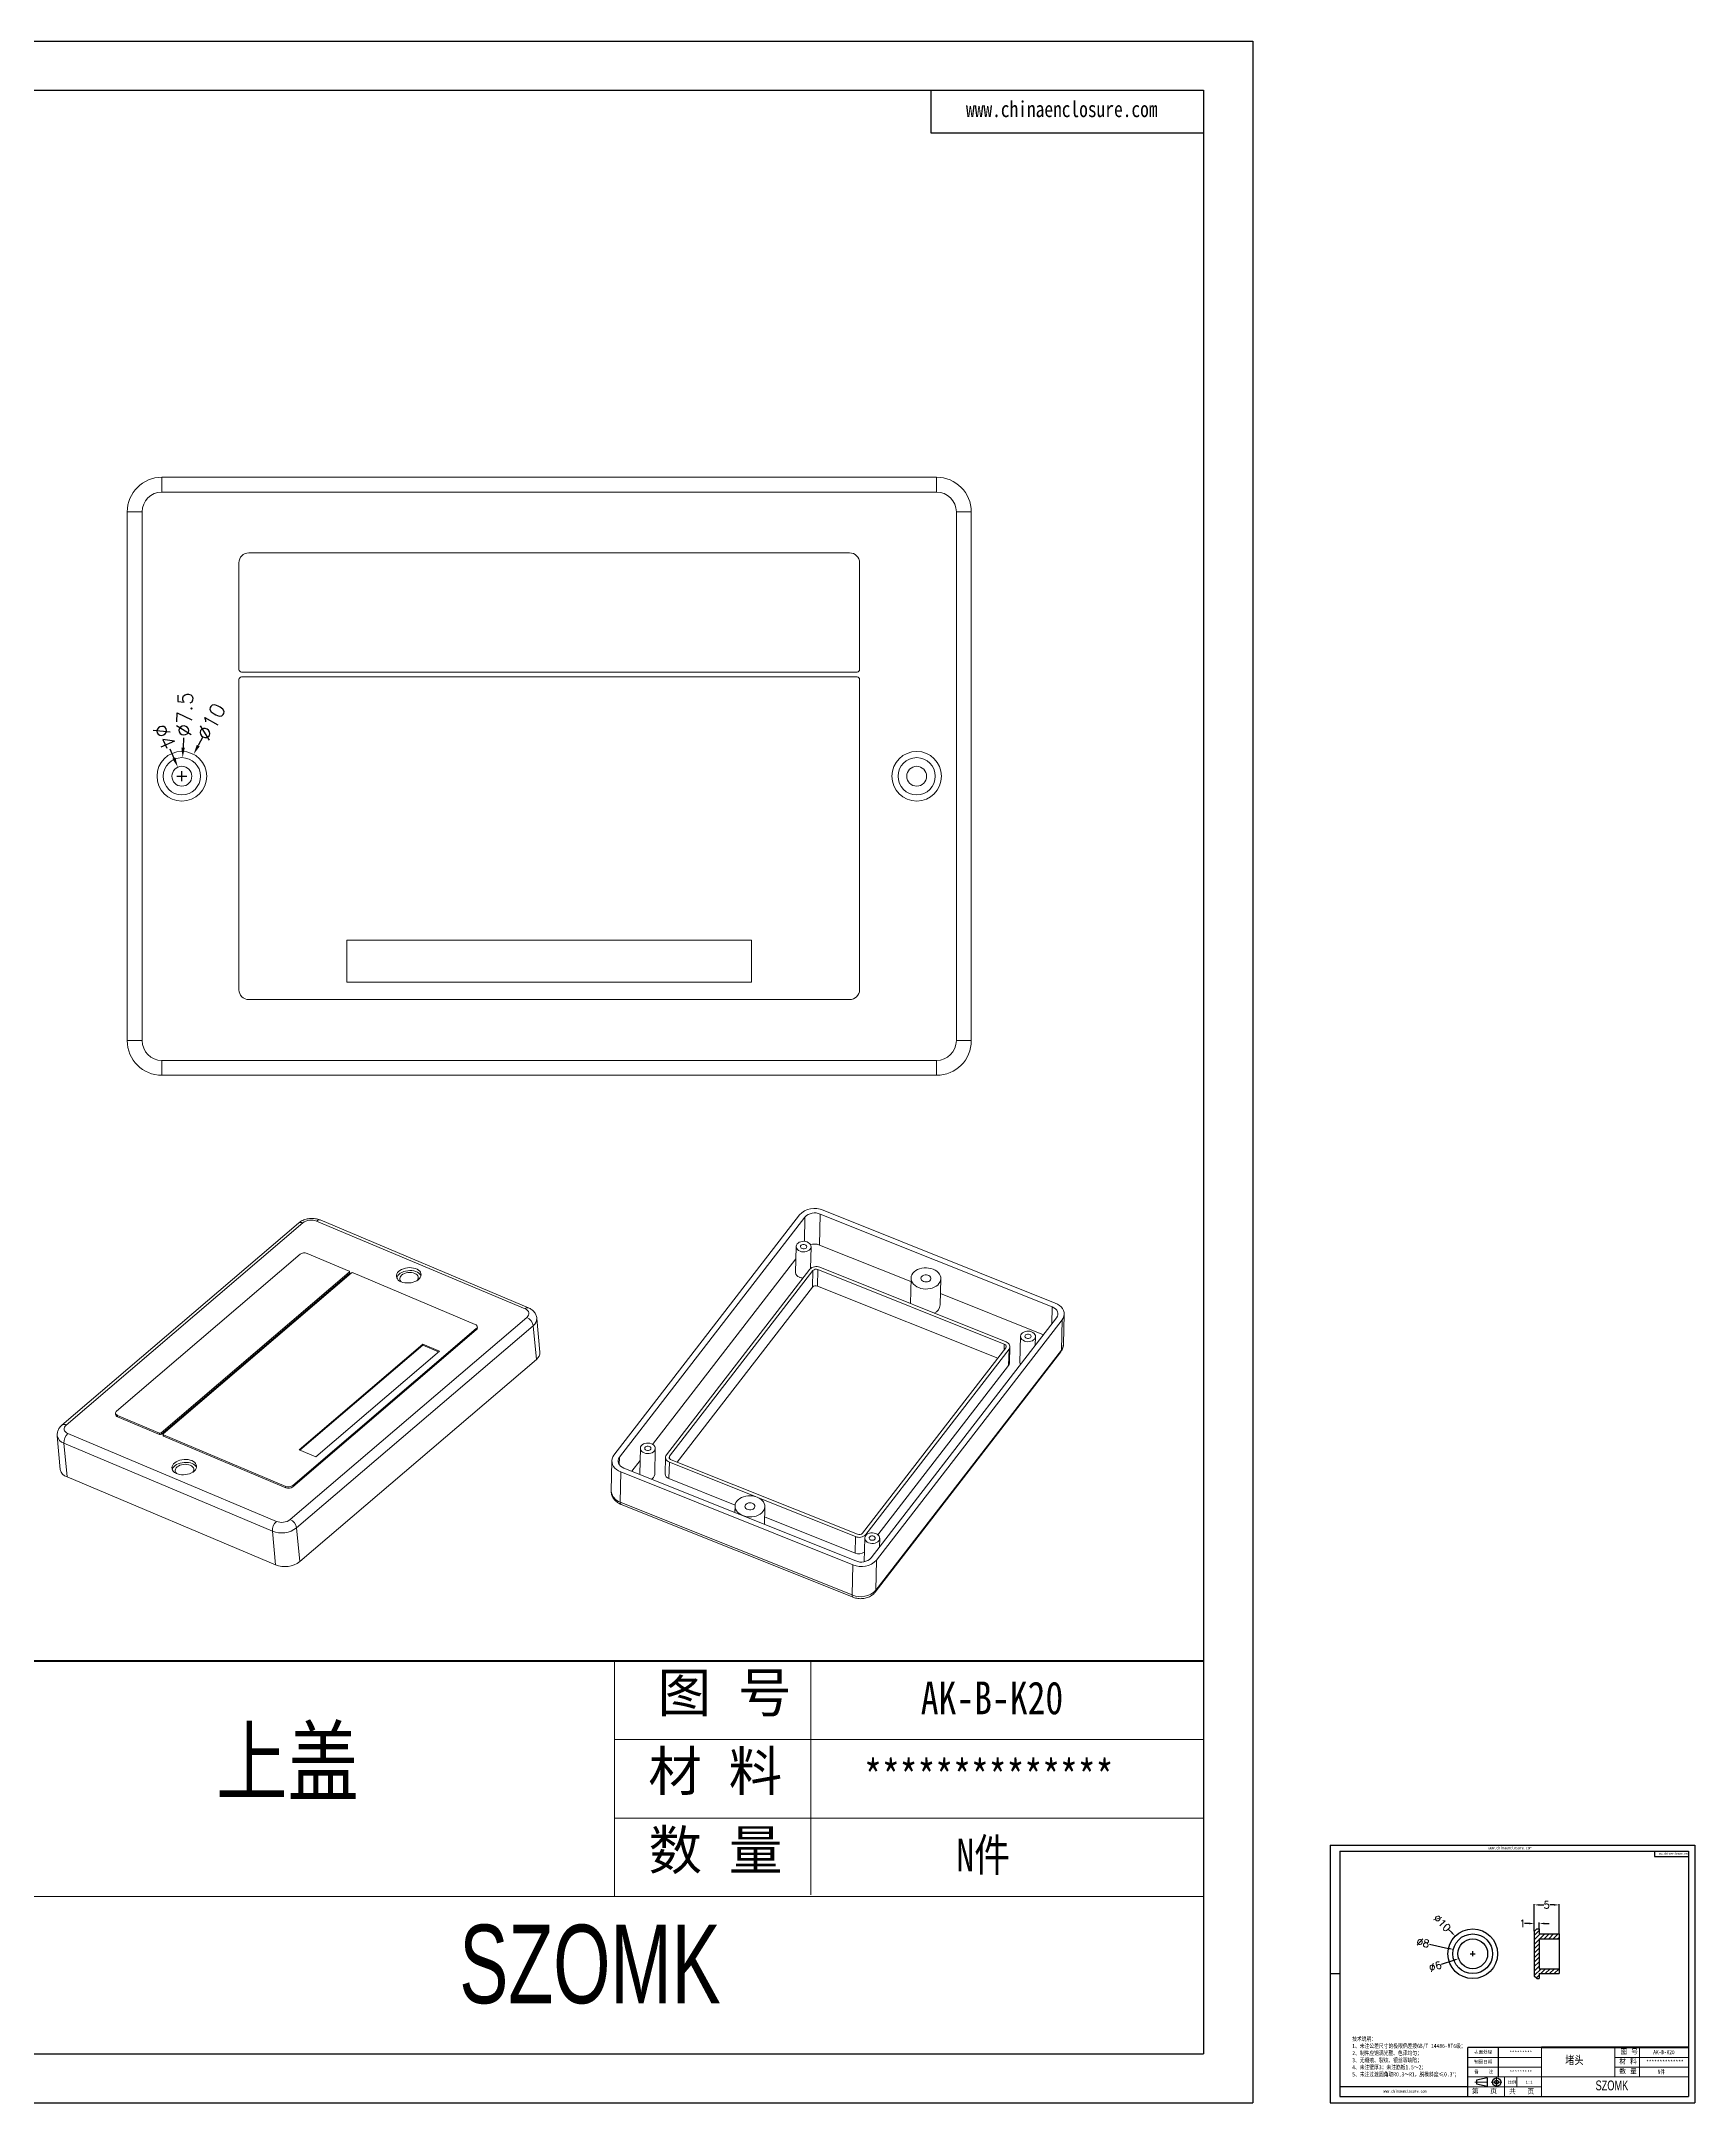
# Model space of a CAD drawing. Header units: inches. Extents: x 1196 to 2510, y 1089 to 1504.
# Drawn here: x 2177.1 to 2510.2, y 1088.5 to 1503.8 of the extents above; entities that cross this region are included whole.
import ezdxf

# ---------------------------------------------------------------- set-up
doc = ezdxf.new("R2010")
doc.units = ezdxf.units.IN
doc.linetypes.add('CENTER2', pattern=[28.575, 19.05, -3.175, 3.175, -3.175])
doc.layers.add('文字', color=81, linetype='Continuous')
for name, color, linetype, lineweight in [('粗实线', 7, 'Continuous', 30), ('细实线', 3, 'Continuous', 9), ('细点划线', 2, 'CENTER2', 9)]:
    doc.layers.add(name, color=color, linetype=linetype, lineweight=lineweight)
doc.styles.get("Standard").update_dxf_attribs({"font": 'txt', "bigfont": 'gbcbig.shx'})
doc.styles.add('宋体', font='', dxfattribs={"width": 0.8, "height": 3.5})
doc.styles.add('长仿宋', font='', dxfattribs={"width": 0.7, "height": 4})
doc.styles.get('宋体').set_extended_font_data('SimSun')
doc.styles.get('长仿宋').set_extended_font_data('SimSun')
doc.dimstyles.new('1.5', dxfattribs={"dimtxt": 1.5, "dimasz": 1, "dimexe": 0.18, "dimexo": 0.0625, "dimgap": 0.1, "dimtad": 0, "dimzin": 9, "dimdsep": 46, "dimtxsty": 'Standard', "dimcen": 0.5, "dimclrd": 3, "dimclre": 3, "dimadec": 0, "dimazin": 2, "dimtfac": 1, "dimtofl": 0, "dimtmove": 0, "dimatfit": 3, "dimfxl": 0, "dimtolj": 1, "dimtzin": 0, "dimarcsym": 0})
doc.dimstyles.new('3', dxfattribs={"dimtxt": 3, "dimasz": 2, "dimexe": 0.18, "dimexo": 0.0625, "dimgap": 0.2, "dimtad": 0, "dimzin": 12, "dimdsep": 46, "dimtxsty": 'Standard', "dimcen": 1, "dimclrd": 3, "dimclre": 3, "dimadec": 0, "dimazin": 0, "dimtfac": 1, "dimtofl": 0, "dimtmove": 0, "dimatfit": 3, "dimfxl": 0, "dimtolj": 1, "dimtzin": 0, "dimarcsym": 0})

# ---------------------------------------------------------------- blocks, each defined once
blk = doc.blocks.new('*D100')
at = {"color": 3, "lineweight": -2, "transparency": 16777216}
for p, q in [((2460.51, 1123.49), (2461.21, 1122.78)), ((2464.95, 1118.52), (2465.95, 1118.52)), ((2465.45, 1118.02), (2465.45, 1119.02))]:
    blk.add_line(p, q, dxfattribs=at)
at = {"color": 3, "transparency": 16777216}
blk.add_solid([(2461.33, 1122.9), (2461.1, 1122.66), (2461.92, 1122.07)], dxfattribs=at)
at = {"layer": 'Defpoints', "color": 0, "transparency": 16777216}
for p in [(2461.92, 1122.07), (2468.97, 1114.98)]:
    blk.add_point(p, dxfattribs=at)
at = {"color": 0, "transparency": 16777216, "insert": (2459.29, 1124.71), "char_height": 1.5, "attachment_point": 5, "rotation": 314.8421}
blk.add_mtext('\\A1;∅10', dxfattribs=at)
blk = doc.blocks.new('*D101')
at = {"color": 3, "lineweight": -2, "transparency": 16777216}
for p, q in [((2456.73, 1120.47), (2460.57, 1119.61)), ((2464.95, 1118.52), (2465.95, 1118.52)), ((2465.45, 1118.02), (2465.45, 1119.02))]:
    blk.add_line(p, q, dxfattribs=at)
at = {"color": 3, "transparency": 16777216}
blk.add_solid([(2460.6, 1119.78), (2460.53, 1119.45), (2461.54, 1119.4)], dxfattribs=at)
at = {"layer": 'Defpoints', "color": 0, "transparency": 16777216}
for p in [(2461.54, 1119.4), (2469.35, 1117.65)]:
    blk.add_point(p, dxfattribs=at)
at = {"color": 0, "transparency": 16777216, "insert": (2455.42, 1120.76), "char_height": 1.5, "attachment_point": 5, "rotation": 347.4075}
blk.add_mtext('\\A1;∅8', dxfattribs=at)
blk = doc.blocks.new('*D102')
at = {"color": 3, "lineweight": -2, "transparency": 16777216}
for p, q in [((2459.18, 1116.4), (2461.66, 1117.24)), ((2464.95, 1118.52), (2465.95, 1118.52)), ((2465.45, 1118.02), (2465.45, 1119.02))]:
    blk.add_line(p, q, dxfattribs=at)
at = {"color": 3, "transparency": 16777216}
blk.add_solid([(2461.6, 1117.4), (2461.71, 1117.08), (2462.6, 1117.56)], dxfattribs=at)
at = {"layer": 'Defpoints', "color": 0, "transparency": 16777216}
for p in [(2462.6, 1117.56), (2468.29, 1119.49)]:
    blk.add_point(p, dxfattribs=at)
at = {"color": 0, "transparency": 16777216, "insert": (2457.9, 1115.97), "char_height": 1.5, "attachment_point": 5, "rotation": 18.6986}
blk.add_mtext('\\A1;∅6', dxfattribs=at)
blk = doc.blocks.new('*D103')
at = {"color": 3, "lineweight": -2, "transparency": 16777216}
for p, q in [((2477.84, 1123.09), (2477.84, 1128.55)), ((2478.84, 1128.37), (2479.74, 1128.37)), ((2481.84, 1128.37), (2480.94, 1128.37)), ((2482.84, 1122.59), (2482.84, 1128.55))]:
    blk.add_line(p, q, dxfattribs=at)
at = {"color": 3, "transparency": 16777216}
for points in [[(2478.84, 1128.54), (2478.84, 1128.21), (2477.84, 1128.37)], [(2481.84, 1128.54), (2481.84, 1128.21), (2482.84, 1128.37)]]:
    blk.add_solid(points, dxfattribs=at)
at = {"layer": 'Defpoints', "color": 0, "transparency": 16777216}
for p in [(2482.84, 1128.37), (2477.84, 1123.02), (2482.84, 1122.52)]:
    blk.add_point(p, dxfattribs=at)
at = {"color": 0, "transparency": 16777216, "insert": (2480.34, 1128.37), "char_height": 1.5, "attachment_point": 5}
blk.add_mtext('\\A1;5', dxfattribs=at)
blk = doc.blocks.new('*D104')
at = {"color": 3, "lineweight": -2, "transparency": 16777216}
for p, q in [((2476.84, 1124.62), (2475.84, 1124.62)), ((2477.84, 1123.09), (2477.84, 1124.8)), ((2478.84, 1123.59), (2478.84, 1124.8)), ((2479.84, 1124.62), (2480.84, 1124.62))]:
    blk.add_line(p, q, dxfattribs=at)
at = {"color": 3, "transparency": 16777216}
for points in [[(2476.84, 1124.79), (2476.84, 1124.46), (2477.84, 1124.62)], [(2479.84, 1124.79), (2479.84, 1124.46), (2478.84, 1124.62)]]:
    blk.add_solid(points, dxfattribs=at)
at = {"layer": 'Defpoints', "color": 0, "transparency": 16777216}
for p in [(2477.84, 1124.62), (2477.84, 1123.02), (2478.84, 1123.52)]:
    blk.add_point(p, dxfattribs=at)
at = {"color": 0, "transparency": 16777216, "insert": (2475.49, 1124.62), "char_height": 1.5, "attachment_point": 5}
blk.add_mtext('\\A1;1', dxfattribs=at)
blk = doc.blocks.new('*D147')
at = {"color": 3, "lineweight": -2, "transparency": 16777216}
for p, q in [((2203.02, 1361.23), (2203.83, 1359.4)), ((2204.44, 1355.74), (2206.44, 1355.74)), ((2205.44, 1354.74), (2205.44, 1356.74))]:
    blk.add_line(p, q, dxfattribs=at)
at = {"color": 3, "transparency": 16777216}
blk.add_solid([(2204.13, 1359.53), (2203.52, 1359.26), (2204.63, 1357.57)], dxfattribs=at)
at = {"layer": 'Defpoints', "color": 0, "transparency": 16777216}
for p in [(2204.63, 1357.57), (2206.25, 1353.91)]:
    blk.add_point(p, dxfattribs=at)
at = {"color": 0, "transparency": 16777216, "insert": (2201.92, 1363.7), "char_height": 3, "attachment_point": 5, "rotation": 293.8585}
blk.add_mtext('\\A1;∅4', dxfattribs=at)
blk = doc.blocks.new('*D148')
at = {"color": 3, "lineweight": -2, "transparency": 16777216}
for p, q in [((2205.78, 1363.48), (2205.7, 1361.48)), ((2204.44, 1355.74), (2206.44, 1355.74)), ((2205.44, 1354.74), (2205.44, 1356.74))]:
    blk.add_line(p, q, dxfattribs=at)
at = {"color": 3, "transparency": 16777216}
blk.add_solid([(2205.36, 1361.5), (2206.03, 1361.47), (2205.61, 1359.49)], dxfattribs=at)
at = {"layer": 'Defpoints', "color": 0, "transparency": 16777216}
for p in [(2205.61, 1359.49), (2205.28, 1351.99)]:
    blk.add_point(p, dxfattribs=at)
at = {"color": 0, "transparency": 16777216, "insert": (2205.99, 1368.18), "char_height": 3, "attachment_point": 5, "rotation": 87.4793}
blk.add_mtext('\\A1;∅7.5', dxfattribs=at)
blk = doc.blocks.new('*D149')
at = {"color": 3, "lineweight": -2, "transparency": 16777216}
for p, q in [((2209.69, 1363.67), (2208.75, 1361.91)), ((2204.44, 1355.74), (2206.44, 1355.74)), ((2205.44, 1354.74), (2205.44, 1356.74))]:
    blk.add_line(p, q, dxfattribs=at)
at = {"color": 3, "transparency": 16777216}
blk.add_solid([(2208.45, 1362.07), (2209.04, 1361.75), (2207.8, 1360.15)], dxfattribs=at)
at = {"layer": 'Defpoints', "color": 0, "transparency": 16777216}
for p in [(2207.8, 1360.15), (2203.08, 1351.33)]:
    blk.add_point(p, dxfattribs=at)
at = {"color": 0, "transparency": 16777216, "insert": (2211.32, 1366.72), "char_height": 3, "attachment_point": 5, "rotation": 61.8434}
blk.add_mtext('\\A1;∅10', dxfattribs=at)

msp = doc.modelspace()

# ---------------------------------------------------------------- hatches: boundary and pattern name
h = msp.add_hatch()
h.set_pattern_fill('ANSI31', color=4, scale=0.2)
h.set_pattern_definition([(45, (0, -7.68446), (-0.4490128, 0.4490128), [])])
h.paths.add_polyline_path([(2477.84, 1114.024), (2478.34, 1113.524), (2478.84, 1113.524), (2478.84, 1114.524), (2482.84, 1114.524), (2482.84, 1115.524), (2478.84, 1115.524), (2478.84, 1121.524), (2482.84, 1121.524), (2482.84, 1122.524), (2478.84, 1122.524), (2478.84, 1123.524), (2478.34, 1123.524), (2477.84, 1123.024)])

# ---------------------------------------------------------------- linework, layer by layer
for p, q in [((1833.771, 1503.809), (2421.12, 1503.809)), ((2421.12, 1503.809), (2421.12, 1088.511)), ((1848.969, 1493.921), (2411.232, 1493.921)), ((2356.299, 1493.921), (2356.299, 1485.337)), ((2411.232, 1493.921), (2411.232, 1098.399)), ((2356.299, 1485.337), (2411.232, 1485.337)), ((2436.74, 1140.423), (2510.159, 1140.423)), ((2436.74, 1140.423), (2436.74, 1088.511)), ((2438.64, 1139.187), (2508.923, 1139.187)), ((2438.64, 1139.187), (2438.64, 1089.747)), ((2502.056, 1139.187), (2502.056, 1138.115)), ((2502.056, 1138.115), (2508.923, 1138.115)), ((2508.923, 1139.187), (2508.923, 1089.747)), ((2510.159, 1140.423), (2510.159, 1088.511)), ((2477.84, 1123.024), (2478.34, 1123.524)), ((2477.84, 1123.024), (2477.84, 1114.024)), ((2478.34, 1123.524), (2478.84, 1123.524)), ((2478.84, 1123.524), (2478.84, 1122.524)), ((2478.84, 1122.524), (2482.84, 1122.524)), ((2478.84, 1121.524), (2482.84, 1121.524)), ((2478.84, 1121.524), (2478.84, 1115.524)), ((2482.84, 1122.524), (2482.84, 1114.524)), ((2438.64, 1114.467), (2436.74, 1114.467)), ((2478.34, 1113.524), (2477.84, 1114.024)), ((2478.34, 1113.524), (2478.84, 1113.524)), ((2478.84, 1115.524), (2482.84, 1115.524)), ((2478.84, 1114.524), (2482.84, 1114.524)), ((2478.84, 1114.524), (2478.84, 1113.524)), ((2436.74, 1112.545), (2436.74, 1088.511)), ((1848.969, 1098.399), (2411.232, 1098.399)), ((2479.259, 1099.635), (2464.427, 1099.635)), ((2464.427, 1089.747), (2464.427, 1099.635)), ((2470.607, 1093.703), (2470.607, 1099.635)), ((1833.771, 1088.511), (2421.12, 1088.511)), ((2436.74, 1088.511), (2510.159, 1088.511)), ((2436.74, 1088.511), (2470.73, 1088.511)), ((2464.427, 1091.725), (2438.64, 1091.725)), ((2438.64, 1089.747), (2508.923, 1089.747))]:
    msp.add_line(p, q)
at = {"color": 7, "linetype": 'Continuous', "lineweight": 15}
for p, q in [((2201.444, 1412.99), (2201.444, 1415.99)), ((2201.444, 1415.99), (2357.444, 1415.99)), ((2357.444, 1412.99), (2201.444, 1412.99)), ((2357.444, 1412.99), (2357.444, 1415.99)), ((2194.444, 1408.99), (2197.444, 1408.99)), ((2194.444, 1302.49), (2194.444, 1408.99)), ((2197.444, 1408.99), (2197.444, 1302.49)), ((2361.444, 1302.49), (2361.444, 1408.99)), ((2361.444, 1408.99), (2364.444, 1408.99)), ((2364.444, 1408.99), (2364.444, 1302.49)), ((2339.944, 1400.74), (2218.944, 1400.74)), ((2216.944, 1398.74), (2216.944, 1377.24)), ((2341.944, 1377.24), (2341.944, 1398.74)), ((2216.944, 1375.24), (2216.944, 1312.74)), ((2341.444, 1376.74), (2217.444, 1376.74)), ((2217.444, 1375.74), (2341.444, 1375.74)), ((2341.944, 1312.74), (2341.944, 1375.24)), ((2320.194, 1322.74), (2238.694, 1322.74)), ((2238.694, 1322.74), (2238.694, 1314.24)), ((2320.194, 1314.24), (2320.194, 1322.74)), ((2238.694, 1314.24), (2320.194, 1314.24)), ((2218.944, 1310.74), (2339.944, 1310.74)), ((2194.444, 1302.49), (2197.444, 1302.49)), ((2361.444, 1302.49), (2364.444, 1302.49)), ((2201.444, 1295.49), (2201.444, 1298.49)), ((2201.444, 1298.49), (2357.444, 1298.49)), ((2357.444, 1295.49), (2357.444, 1298.49)), ((2357.444, 1295.49), (2201.444, 1295.49)), ((2329.846, 1267.381), (2292.481, 1218.984)), ((2330.943, 1266.942), (2293.578, 1218.545)), ((2333.856, 1261.307), (2333.996, 1267.548)), ((2380.731, 1248.845), (2333.996, 1267.548)), ((2381.33, 1249.621), (2334.595, 1268.324)), ((2228.928, 1265.725), (2181.275, 1224.999)), ((2229.794, 1265.763), (2182.141, 1225.037)), ((2274.573, 1248.435), (2232.593, 1266.142)), ((2275.265, 1248.639), (2233.284, 1266.346)), ((2229.252, 1259.433), (2192.29, 1227.844)), ((2239.126, 1256.048), (2230.651, 1259.622)), ((2329.114, 1258.514), (2300.265, 1221.147)), ((2329.17, 1261.019), (2329.053, 1255.76)), ((2332.072, 1256.601), (2332.17, 1260.951)), ((2352.29, 1253.93), (2333.856, 1261.307)), ((2239.171, 1255.834), (2201.292, 1223.462)), ((2239.196, 1255.559), (2201.318, 1223.187)), ((2201.687, 1223.296), (2239.565, 1255.668)), ((2239.196, 1255.559), (2239.171, 1255.834)), ((2239.248, 1255.665), (2239.222, 1255.94)), ((2264.551, 1245.324), (2239.915, 1255.715)), ((2331.893, 1256.418), (2303.03, 1219.035)), ((2332.551, 1256.155), (2303.688, 1218.771)), ((2332.476, 1252.824), (2332.551, 1256.155)), ((2333.494, 1253.026), (2333.568, 1256.357)), ((2371.088, 1241.342), (2333.568, 1256.357)), ((2371.447, 1241.807), (2333.928, 1256.822)), ((2352.306, 1254.645), (2352.191, 1249.513)), ((2358.187, 1249.252), (2358.305, 1254.511)), ((2332.476, 1252.824), (2305.237, 1217.542)), ((2369.764, 1238.511), (2333.494, 1253.026)), ((2378.992, 1243.245), (2358.238, 1251.55)), ((2227.275, 1206), (2274.928, 1246.726)), ((2277.571, 1239.741), (2276.945, 1246.534)), ((2344.262, 1198.262), (2381.628, 1246.659)), ((2345.359, 1197.823), (2382.725, 1246.22)), ((2382.589, 1240.155), (2382.725, 1246.22)), ((2383.016, 1241.306), (2383.152, 1247.371)), ((2227.767, 1212.88), (2264.728, 1244.469)), ((2227.792, 1212.605), (2264.754, 1244.194)), ((2276.219, 1245.049), (2228.566, 1204.323)), ((2264.728, 1244.469), (2264.754, 1244.194)), ((2264.961, 1244.618), (2264.936, 1244.893)), ((2276.845, 1238.256), (2276.219, 1245.049)), ((2374.369, 1242.931), (2374.252, 1237.672)), ((2377.329, 1241.091), (2377.369, 1242.863)), ((2253.965, 1241.308), (2229.069, 1220.031)), ((2276.845, 1238.256), (2229.192, 1197.53)), ((2253.983, 1241.112), (2229.235, 1219.961)), ((2232.42, 1218.618), (2257.316, 1239.895)), ((2257.316, 1239.895), (2253.965, 1241.308)), ((2253.983, 1241.112), (2253.965, 1241.308)), ((2257.168, 1239.768), (2253.983, 1241.112)), ((2342.524, 1203.23), (2371.387, 1240.613)), ((2343.183, 1202.966), (2372.045, 1240.35)), ((2345.094, 1191.368), (2382.46, 1239.765)), ((2345.223, 1191.758), (2382.589, 1240.155)), ((2371.97, 1237.019), (2372.045, 1240.35)), ((2372.154, 1237.512), (2372.228, 1240.843)), ((2345.647, 1202.925), (2371.97, 1237.019)), ((2192.083, 1227.42), (2192.108, 1227.145)), ((2192.468, 1226.989), (2200.943, 1223.415)), ((2192.468, 1226.989), (2192.493, 1226.714)), ((2192.493, 1226.714), (2200.968, 1223.14)), ((2180.341, 1222.873), (2180.967, 1216.079)), ((2223.669, 1203.659), (2181.688, 1221.367)), ((2181.688, 1221.367), (2182.314, 1214.573)), ((2182.496, 1223.328), (2224.476, 1205.621)), ((2200.968, 1223.14), (2200.943, 1223.415)), ((2201.292, 1223.462), (2201.318, 1223.187)), ((2201.635, 1223.19), (2201.66, 1222.915)), ((2201.731, 1223.082), (2226.367, 1212.691)), ((2201.731, 1223.082), (2201.756, 1222.807)), ((2201.756, 1222.807), (2226.393, 1212.416)), ((2229.069, 1220.031), (2232.42, 1218.618)), ((2292.054, 1217.833), (2291.918, 1211.768)), ((2297.737, 1217.873), (2296.074, 1215.719)), ((2297.793, 1220.377), (2297.675, 1215.119)), ((2300.674, 1215.051), (2300.792, 1220.31)), ((2302.847, 1218.541), (2302.772, 1215.211)), ((2303.628, 1217.577), (2303.553, 1214.246)), ((2303.628, 1217.577), (2320.977, 1210.634)), ((2303.987, 1218.042), (2341.507, 1203.028)), ((2224.295, 1196.866), (2182.314, 1214.573)), ((2226.367, 1212.691), (2226.393, 1212.416)), ((2227.767, 1212.88), (2227.792, 1212.605)), ((2293.876, 1215.583), (2293.74, 1209.518)), ((2293.876, 1215.583), (2340.611, 1196.881)), ((2294.475, 1216.359), (2341.21, 1197.656)), ((2297.675, 1215.119), (2297.675, 1215.078)), ((2303.553, 1214.246), (2316.873, 1208.916)), ((2293.74, 1209.518), (2340.475, 1190.815)), ((2293.901, 1209.056), (2340.636, 1190.353)), ((2316.857, 1208.73), (2316.827, 1207.414)), ((2321.59, 1210.389), (2341.148, 1202.562)), ((2322.776, 1205.033), (2322.855, 1208.596)), ((2322.809, 1206.541), (2341.073, 1199.232)), ((2224.295, 1196.866), (2223.669, 1203.659)), ((2228.566, 1204.323), (2229.192, 1197.53)), ((2341.073, 1199.232), (2341.148, 1202.562)), ((2342.992, 1202.29), (2342.885, 1197.499)), ((2345.952, 1200.45), (2345.991, 1202.222)), ((2340.475, 1190.815), (2340.611, 1196.881)), ((2345.359, 1197.823), (2345.223, 1191.758))]:
    msp.add_line(p, q, dxfattribs=at)
at = {"color": 8, "linetype": 'Continuous', "lineweight": 15}
for p, q in [((2330.943, 1266.942), (2330.834, 1262.046)), ((2380.731, 1248.845), (2380.654, 1245.397)), ((2371.062, 1240.193), (2371.088, 1241.342)), ((2293.545, 1217.054), (2293.578, 1218.545)), ((2303.677, 1218.274), (2303.688, 1218.771)), ((2343.183, 1202.966), (2343.179, 1202.787))]:
    msp.add_line(p, q, dxfattribs=at)
at = {"color": 7, "linetype": 'Continuous', "lineweight": 15, "flags": 128}
for points in [[(2329.951, 1260.054), (2329.676, 1260.195), (2329.451, 1260.375), (2329.287, 1260.586), (2329.193, 1260.817), (2329.172, 1261.056), (2329.227, 1261.291), (2329.353, 1261.512), (2329.546, 1261.706), (2329.796, 1261.863), (2330.089, 1261.977), (2330.411, 1262.041), (2330.746, 1262.052), (2331.078, 1262.01), (2331.389, 1261.916), (2331.663, 1261.775), (2331.889, 1261.595), (2332.053, 1261.384), (2332.147, 1261.153), (2332.168, 1260.914), (2332.113, 1260.678), (2331.986, 1260.458), (2331.794, 1260.264), (2331.544, 1260.106), (2331.251, 1259.993), (2330.929, 1259.929), (2330.594, 1259.918), (2330.262, 1259.96), (2329.951, 1260.054)], [(2330.371, 1260.597), (2330.201, 1260.696), (2330.088, 1260.829), (2330.045, 1260.981), (2330.078, 1261.134), (2330.182, 1261.268), (2330.345, 1261.369), (2330.547, 1261.423), (2330.764, 1261.424), (2330.969, 1261.373), (2331.139, 1261.274), (2331.252, 1261.141), (2331.295, 1260.989), (2331.262, 1260.836), (2331.158, 1260.701), (2330.995, 1260.601), (2330.793, 1260.547), (2330.576, 1260.545), (2330.371, 1260.597)], [(2239.171, 1255.834), (2239.197, 1255.861), (2239.214, 1255.89), (2239.222, 1255.92), (2239.221, 1255.951), (2239.21, 1255.979), (2239.19, 1256.006), (2239.162, 1256.029), (2239.126, 1256.048)], [(2249.612, 1253.895), (2249.301, 1254.054), (2249.043, 1254.246), (2248.845, 1254.466), (2248.713, 1254.707), (2248.651, 1254.962), (2248.66, 1255.224), (2248.741, 1255.485), (2248.891, 1255.738), (2249.105, 1255.975), (2249.378, 1256.191), (2249.702, 1256.377), (2250.067, 1256.53), (2250.463, 1256.645), (2250.878, 1256.718), (2251.301, 1256.747), (2251.719, 1256.732), (2252.121, 1256.673), (2252.494, 1256.571), (2252.828, 1256.43), (2253.114, 1256.254), (2253.343, 1256.047), (2253.508, 1255.816), (2253.606, 1255.567), (2253.632, 1255.308), (2253.587, 1255.046), (2253.471, 1254.788), (2253.288, 1254.542), (2253.044, 1254.314), (2252.744, 1254.113), (2252.399, 1253.942), (2252.017, 1253.808), (2251.61, 1253.714), (2251.189, 1253.662), (2250.767, 1253.655), (2250.356, 1253.693), (2249.967, 1253.773), (2249.612, 1253.895)], [(2248.724, 1254.681), (2248.795, 1254.896), (2248.945, 1255.149), (2249.16, 1255.386), (2249.433, 1255.602), (2249.756, 1255.788), (2250.121, 1255.941), (2250.517, 1256.056), (2250.933, 1256.129), (2251.355, 1256.158), (2251.774, 1256.143), (2252.175, 1256.084), (2252.548, 1255.982), (2252.883, 1255.841), (2253.168, 1255.665), (2253.397, 1255.458), (2253.563, 1255.227), (2253.609, 1255.131)], [(2249.631, 1253.887), (2249.57, 1253.945), (2249.42, 1254.144), (2249.338, 1254.36), (2249.328, 1254.586), (2249.39, 1254.813), (2249.52, 1255.032), (2249.715, 1255.235), (2249.967, 1255.414), (2250.266, 1255.562), (2250.601, 1255.674), (2250.958, 1255.744), (2251.325, 1255.772), (2251.686, 1255.754), (2252.029, 1255.693), (2252.339, 1255.59)], [(2252.339, 1255.59), (2252.605, 1255.45), (2252.818, 1255.277), (2252.967, 1255.079), (2253.049, 1254.863), (2253.059, 1254.637), (2252.998, 1254.41), (2252.867, 1254.191), (2252.862, 1254.185)], [(2353.868, 1252.717), (2354.298, 1252.575), (2354.752, 1252.482), (2355.22, 1252.441), (2355.69, 1252.453), (2356.151, 1252.517), (2356.591, 1252.631), (2356.999, 1252.794), (2357.365, 1253.001), (2357.681, 1253.246), (2357.938, 1253.524), (2358.131, 1253.829), (2358.254, 1254.151), (2358.304, 1254.484), (2358.28, 1254.82), (2358.183, 1255.149), (2358.016, 1255.465), (2357.781, 1255.758), (2357.486, 1256.023), (2357.137, 1256.252), (2356.743, 1256.439), (2356.313, 1256.581), (2355.859, 1256.674), (2355.391, 1256.715), (2354.92, 1256.703), (2354.46, 1256.639), (2354.02, 1256.525), (2353.612, 1256.362), (2353.245, 1256.155), (2352.93, 1255.91), (2352.672, 1255.632), (2352.48, 1255.328), (2352.357, 1255.005), (2352.307, 1254.672), (2352.331, 1254.336), (2352.427, 1254.007), (2352.595, 1253.691), (2352.83, 1253.398), (2353.125, 1253.133), (2353.474, 1252.904), (2353.868, 1252.717)], [(2354.826, 1253.958), (2355.081, 1253.886), (2355.352, 1253.865), (2355.62, 1253.898), (2355.864, 1253.981), (2356.067, 1254.108), (2356.214, 1254.27), (2356.293, 1254.455), (2356.299, 1254.649), (2356.231, 1254.838), (2356.094, 1255.007), (2355.899, 1255.145), (2355.66, 1255.241), (2355.395, 1255.287), (2355.123, 1255.281), (2354.865, 1255.223), (2354.639, 1255.117), (2354.462, 1254.971), (2354.349, 1254.796), (2354.306, 1254.604), (2354.337, 1254.411), (2354.44, 1254.23), (2354.607, 1254.075), (2354.826, 1253.958)], [(2274.928, 1246.726), (2275.136, 1246.942), (2275.276, 1247.176), (2275.341, 1247.418), (2275.33, 1247.659), (2275.243, 1247.89), (2275.084, 1248.101), (2274.857, 1248.285), (2274.573, 1248.435)], [(2381.628, 1246.659), (2381.8, 1246.947), (2381.89, 1247.253), (2381.894, 1247.568), (2381.811, 1247.878), (2381.646, 1248.171), (2381.404, 1248.437), (2381.095, 1248.664), (2380.731, 1248.845)], [(2382.725, 1246.22), (2382.949, 1246.575), (2383.092, 1246.951), (2383.151, 1247.34), (2383.124, 1247.731), (2383.011, 1248.116), (2382.815, 1248.484), (2382.541, 1248.826), (2382.197, 1249.135), (2381.789, 1249.402), (2381.33, 1249.621)], [(2264.728, 1244.469), (2264.832, 1244.577), (2264.902, 1244.694), (2264.935, 1244.815), (2264.929, 1244.936), (2264.886, 1245.051), (2264.806, 1245.157), (2264.693, 1245.249), (2264.551, 1245.324)], [(2372.045, 1240.35), (2372.16, 1240.541), (2372.22, 1240.746), (2372.222, 1240.956), (2372.168, 1241.162), (2372.057, 1241.358), (2371.896, 1241.535), (2371.69, 1241.687), (2371.447, 1241.807)], [(2375.15, 1241.966), (2375.461, 1241.872), (2375.793, 1241.83), (2376.128, 1241.841), (2376.45, 1241.905), (2376.743, 1242.019), (2376.993, 1242.176), (2377.185, 1242.37), (2377.312, 1242.59), (2377.367, 1242.826), (2377.346, 1243.065), (2377.252, 1243.296), (2377.088, 1243.507), (2376.862, 1243.687), (2376.588, 1243.828), (2376.277, 1243.922), (2375.945, 1243.964), (2375.61, 1243.953), (2375.288, 1243.889), (2374.995, 1243.776), (2374.745, 1243.618), (2374.553, 1243.424), (2374.426, 1243.204), (2374.371, 1242.968), (2374.392, 1242.729), (2374.486, 1242.498), (2374.65, 1242.287), (2374.875, 1242.107), (2375.15, 1241.966)], [(2375.57, 1242.509), (2375.775, 1242.458), (2375.992, 1242.459), (2376.194, 1242.513), (2376.357, 1242.613), (2376.461, 1242.748), (2376.494, 1242.901), (2376.451, 1243.053), (2376.338, 1243.186), (2376.168, 1243.285), (2375.963, 1243.337), (2375.746, 1243.335), (2375.544, 1243.281), (2375.381, 1243.181), (2375.277, 1243.046), (2375.244, 1242.893), (2375.287, 1242.741), (2375.4, 1242.608), (2375.57, 1242.509)], [(2371.387, 1240.613), (2371.444, 1240.709), (2371.474, 1240.811), (2371.475, 1240.916), (2371.448, 1241.019), (2371.393, 1241.117), (2371.312, 1241.206), (2371.209, 1241.282), (2371.088, 1241.342)], [(2374.252, 1237.672), (2374.274, 1237.47), (2374.363, 1237.249)], [(2192.29, 1227.844), (2192.186, 1227.736), (2192.116, 1227.619), (2192.084, 1227.498), (2192.089, 1227.377), (2192.133, 1227.262), (2192.212, 1227.156), (2192.326, 1227.064), (2192.468, 1226.989)], [(2182.141, 1225.037), (2181.933, 1224.821), (2181.794, 1224.587), (2181.728, 1224.345), (2181.739, 1224.104), (2181.826, 1223.873), (2181.986, 1223.662), (2182.212, 1223.478), (2182.496, 1223.328)], [(2201.687, 1223.296), (2201.661, 1223.269), (2201.643, 1223.239), (2201.635, 1223.209), (2201.636, 1223.179), (2201.647, 1223.15), (2201.667, 1223.124), (2201.695, 1223.101), (2201.731, 1223.082)], [(2300.011, 1221.275), (2299.7, 1221.368), (2299.369, 1221.411), (2299.034, 1221.4), (2298.711, 1221.336), (2298.418, 1221.222), (2298.169, 1221.065), (2297.976, 1220.871), (2297.849, 1220.65), (2297.795, 1220.415), (2297.815, 1220.175), (2297.91, 1219.945), (2298.074, 1219.734), (2298.299, 1219.554), (2298.574, 1219.413), (2298.885, 1219.319), (2299.216, 1219.277), (2299.552, 1219.288), (2299.874, 1219.352), (2300.167, 1219.465), (2300.416, 1219.623), (2300.609, 1219.817), (2300.736, 1220.037), (2300.791, 1220.273), (2300.77, 1220.512), (2300.675, 1220.743), (2300.511, 1220.954), (2300.286, 1221.134), (2300.011, 1221.275)], [(2207.457, 1217.868), (2207.102, 1217.99), (2206.713, 1218.07), (2206.302, 1218.108), (2205.88, 1218.101), (2205.46, 1218.049), (2205.052, 1217.955), (2204.671, 1217.821), (2204.325, 1217.65), (2204.026, 1217.449), (2203.781, 1217.222), (2203.598, 1216.975), (2203.482, 1216.717), (2203.437, 1216.455), (2203.464, 1216.196), (2203.561, 1215.947), (2203.726, 1215.716), (2203.955, 1215.509), (2204.241, 1215.333), (2204.575, 1215.192), (2204.949, 1215.09), (2205.35, 1215.031), (2205.768, 1215.016), (2206.191, 1215.045), (2206.606, 1215.118), (2207.002, 1215.233), (2207.367, 1215.386), (2207.691, 1215.572), (2207.964, 1215.788), (2208.178, 1216.025), (2208.328, 1216.278), (2208.409, 1216.539), (2208.419, 1216.801), (2208.356, 1217.056), (2208.225, 1217.297), (2208.027, 1217.517), (2207.768, 1217.709), (2207.457, 1217.868)], [(2207.512, 1217.279), (2207.157, 1217.401), (2206.768, 1217.481), (2206.356, 1217.519), (2205.934, 1217.512), (2205.514, 1217.46), (2205.107, 1217.366), (2204.725, 1217.232), (2204.379, 1217.061), (2204.08, 1216.86), (2203.835, 1216.633), (2203.652, 1216.386), (2203.537, 1216.128), (2203.514, 1216.043)], [(2204.422, 1215.25), (2204.36, 1215.308), (2204.211, 1215.506), (2204.129, 1215.722), (2204.119, 1215.948), (2204.18, 1216.175), (2204.311, 1216.394), (2204.506, 1216.597), (2204.758, 1216.776), (2205.057, 1216.924), (2205.392, 1217.036), (2205.749, 1217.107), (2206.115, 1217.134), (2206.477, 1217.117), (2206.819, 1217.056), (2207.13, 1216.953)], [(2207.13, 1216.953), (2207.396, 1216.812), (2207.608, 1216.64), (2207.758, 1216.441), (2207.839, 1216.225), (2207.85, 1215.999), (2207.788, 1215.772), (2207.657, 1215.553), (2207.653, 1215.547)], [(2292.481, 1218.984), (2292.256, 1218.629), (2292.113, 1218.253), (2292.055, 1217.864), (2292.082, 1217.473), (2292.195, 1217.088), (2292.391, 1216.72), (2292.664, 1216.378), (2293.009, 1216.069), (2293.416, 1215.802), (2293.876, 1215.583)], [(2293.578, 1218.545), (2293.406, 1218.258), (2293.316, 1217.951), (2293.312, 1217.636), (2293.394, 1217.326), (2293.559, 1217.033), (2293.801, 1216.767), (2294.11, 1216.54), (2294.475, 1216.359)], [(2299.592, 1220.732), (2299.386, 1220.783), (2299.169, 1220.782), (2298.967, 1220.728), (2298.804, 1220.627), (2298.7, 1220.493), (2298.668, 1220.34), (2298.711, 1220.188), (2298.824, 1220.055), (2298.993, 1219.956), (2299.199, 1219.904), (2299.416, 1219.906), (2299.618, 1219.96), (2299.781, 1220.06), (2299.885, 1220.195), (2299.917, 1220.348), (2299.875, 1220.5), (2299.762, 1220.633), (2299.592, 1220.732)], [(2303.03, 1219.035), (2302.915, 1218.843), (2302.855, 1218.638), (2302.853, 1218.429), (2302.908, 1218.222), (2303.018, 1218.027), (2303.179, 1217.85), (2303.385, 1217.698), (2303.628, 1217.577)], [(2303.688, 1218.771), (2303.631, 1218.675), (2303.601, 1218.573), (2303.6, 1218.468), (2303.627, 1218.365), (2303.682, 1218.267), (2303.763, 1218.179), (2303.866, 1218.103), (2303.987, 1218.042)], [(2321.293, 1210.524), (2321.688, 1210.337), (2322.037, 1210.108), (2322.332, 1209.843), (2322.566, 1209.549), (2322.734, 1209.234), (2322.831, 1208.905), (2322.855, 1208.569), (2322.804, 1208.236), (2322.682, 1207.913), (2322.489, 1207.609), (2322.232, 1207.331), (2321.916, 1207.086), (2321.55, 1206.879), (2321.142, 1206.716), (2320.702, 1206.602), (2320.241, 1206.538), (2319.771, 1206.526), (2319.303, 1206.567), (2318.849, 1206.66), (2318.419, 1206.801), (2318.025, 1206.989), (2317.676, 1207.218), (2317.38, 1207.483), (2317.146, 1207.776), (2316.978, 1208.092), (2316.881, 1208.421), (2316.858, 1208.757), (2316.908, 1209.09), (2317.031, 1209.412), (2317.223, 1209.717), (2317.48, 1209.995), (2317.796, 1210.24), (2318.163, 1210.447), (2318.571, 1210.609), (2319.011, 1210.724), (2319.471, 1210.788), (2319.941, 1210.8), (2320.409, 1210.759), (2320.864, 1210.666), (2321.293, 1210.524)], [(2320.335, 1209.283), (2320.554, 1209.166), (2320.722, 1209.011), (2320.825, 1208.83), (2320.856, 1208.636), (2320.813, 1208.445), (2320.699, 1208.27), (2320.523, 1208.124), (2320.297, 1208.018), (2320.038, 1207.96), (2319.766, 1207.954), (2319.501, 1208), (2319.262, 1208.096), (2319.067, 1208.234), (2318.931, 1208.403), (2318.863, 1208.592), (2318.869, 1208.786), (2318.948, 1208.971), (2319.094, 1209.133), (2319.297, 1209.26), (2319.542, 1209.343), (2319.809, 1209.375), (2320.081, 1209.355), (2320.335, 1209.283)], [(2345.21, 1203.187), (2345.485, 1203.046), (2345.71, 1202.866), (2345.874, 1202.655), (2345.969, 1202.424), (2345.99, 1202.185), (2345.935, 1201.949), (2345.808, 1201.729), (2345.615, 1201.535), (2345.366, 1201.377), (2345.073, 1201.264), (2344.751, 1201.2), (2344.415, 1201.189), (2344.084, 1201.231), (2343.773, 1201.325), (2343.498, 1201.466), (2343.273, 1201.646), (2343.109, 1201.857), (2343.014, 1202.088), (2342.994, 1202.327), (2343.048, 1202.562), (2343.175, 1202.783), (2343.368, 1202.977), (2343.617, 1203.134), (2343.91, 1203.248), (2344.233, 1203.312), (2344.568, 1203.323), (2344.899, 1203.281), (2345.21, 1203.187)], [(2344.791, 1202.644), (2344.961, 1202.545), (2345.074, 1202.412), (2345.116, 1202.26), (2345.084, 1202.107), (2344.98, 1201.972), (2344.817, 1201.872), (2344.615, 1201.818), (2344.398, 1201.816), (2344.192, 1201.868), (2344.023, 1201.967), (2343.91, 1202.1), (2343.867, 1202.252), (2343.899, 1202.405), (2344.003, 1202.539), (2344.166, 1202.64), (2344.368, 1202.694), (2344.585, 1202.695), (2344.791, 1202.644)]]:
    msp.add_lwpolyline(points, dxfattribs=at)
at = {"color": 8, "linetype": 'Continuous', "lineweight": 15, "flags": 128}
for points in [[(2293.74, 1209.518), (2293.749, 1209.331), (2293.786, 1209.186), (2293.848, 1209.091), (2293.901, 1209.056)], [(2340.475, 1190.815), (2340.484, 1190.628), (2340.521, 1190.484), (2340.583, 1190.388), (2340.637, 1190.353)]]:
    msp.add_lwpolyline(points, dxfattribs=at)
at = {"color": 7, "linetype": 'Continuous', "lineweight": 15}
for centre, radius in [((2205.444, 1355.74), 5), ((2205.444, 1355.74), 3.75), ((2353.444, 1355.74), 5), ((2353.444, 1355.74), 3.75), ((2205.444, 1355.74), 2), ((2353.444, 1355.74), 2)]:
    msp.add_circle(centre, radius, dxfattribs=at)
for radius in [5, 4, 3]:
    msp.add_circle((2465.446, 1118.524), radius)
for centre, radius, start, end in [((2201.444, 1408.99), 7, 90, 180), ((2201.444, 1408.99), 4, 90, 180), ((2357.444, 1408.99), 7, 0, 90), ((2357.444, 1408.99), 4, 0, 90), ((2218.944, 1398.74), 2, 90, 180), ((2339.944, 1398.74), 2, 0, 90), ((2217.444, 1377.24), 0.5, 180, 270), ((2217.444, 1375.24), 0.5, 90, 180), ((2341.444, 1377.24), 0.5, 270, 0), ((2341.444, 1375.24), 0.5, 0, 90), ((2218.944, 1312.74), 2, 180, 270), ((2339.944, 1312.74), 2, 270, 0), ((2201.444, 1302.49), 7, 180, 270), ((2201.444, 1302.49), 4, 180, 270), ((2357.444, 1302.49), 4, 270, 0), ((2357.444, 1302.49), 7, 270, 0), ((2332.894, 1264.456), 4.225, 66.26825, 136.18214), ((2332.906, 1265.048), 2.727, 66.43319, 136.0172), ((2231.534, 1263.443), 2.899, 68.57072, 126.86202), ((2230.122, 1258.273), 1.45, 68.57072, 126.86202), ((2332.744, 1258.456), 3.061, 68.6909, 103.61065), ((2239.122, 1255.661), 0.126, 306.04741, 1.84776), ((2239.782, 1255.378), 0.362, 68.57072, 126.86202), ((2330.149, 1255.85), 1.1, 184.68151, 253.33092), ((2330.569, 1256.676), 2.02, 248.64543, 268.97342), ((2333.201, 1255.156), 1.818, 66.43319, 136.0172), ((2333.205, 1255.524), 0.909, 66.43319, 136.0172), ((2333.13, 1252.193), 0.909, 66.43319, 136.0172), ((2274.018, 1244.69), 2.23, 9.27379, 65.91546), ((2356.241, 1249.392), 1.951, 292.69124, 355.89375), ((2264.457, 1244.602), 0.505, 306.04741, 1.84776), ((2275.783, 1239.695), 1.789, 306.43415, 1.46101), ((2371.326, 1237.539), 0.828, 321.11346, 358.1445), ((2192.657, 1227.248), 0.559, 190.68919, 252.91746), ((2184.224, 1221.469), 2.538, 132.90804, 182.31751), ((2201.075, 1223.752), 0.362, 248.57072, 306.86202), ((2201.1, 1223.477), 0.362, 248.57072, 306.86202), ((2201.794, 1222.938), 0.136, 189.79898, 253.80768), ((2206.98, 1215.783), 1.587, 26.57615, 70.44704), ((2182.881, 1216.436), 1.947, 190.53971, 253.06695), ((2226.897, 1214.04), 1.45, 248.57072, 306.86202), ((2299.627, 1215.165), 1.054, 288.33295, 353.81758), ((2303.853, 1215.287), 1.083, 184.05792, 253.9545), ((2226.922, 1213.765), 1.45, 248.57072, 306.86202), ((2226.204, 1203.762), 2.538, 132.90804, 182.31751), ((2225.536, 1208.32), 2.899, 248.57072, 306.86202), ((2226.365, 1203.964), 2.23, 9.27379, 65.91546), ((2225.527, 1208.345), 5.04, 248.35828, 307.07446), ((2341.875, 1204.229), 1.818, 246.43319, 316.0172), ((2341.87, 1203.861), 0.909, 246.43319, 316.0172), ((2226.153, 1201.551), 5.04, 248.35828, 307.07446), ((2342.311, 1200.748), 4.225, 246.26825, 316.18214), ((2341.801, 1201.017), 1.928, 247.80597, 305.76118), ((2342.3, 1200.156), 2.727, 246.43319, 316.0172), ((2342.175, 1194.683), 4.225, 246.26825, 316.18214)]:
    msp.add_arc(centre, radius, start, end, dxfattribs=at)
at = {"color": 8, "linetype": 'Continuous', "lineweight": 15}
for centre, radius, start, end in [((2229.391, 1265.069), 0.803, 59.83017, 125.16306), ((2233.094, 1265.719), 0.656, 73.10752, 139.77003), ((2275.074, 1248.012), 0.656, 73.10791, 139.76997), ((2275.157, 1246.488), 1.788, 306.42834, 1.55545), ((2381.95, 1240.15), 0.639, 322.92392, 0.41326), ((2381.088, 1241.367), 1.929, 321.07276, 358.1852), ((2181.738, 1224.343), 0.803, 59.83417, 125.12468), ((2182.256, 1223.23), 1.948, 190.63051, 253.05915), ((2294.508, 1212.003), 2.601, 185.18405, 252.82837), ((2344.584, 1191.753), 0.639, 322.96527, 0.41203)]:
    msp.add_arc(centre, radius, start, end, dxfattribs=at)
at = {"color": 7, "linetype": 'Continuous', "lineweight": 15}
for points, knots in [([(2233.284, 1266.346), (2233.198, 1266.38), (2232.972, 1266.47), (2232.583, 1266.572), (2232.12, 1266.644), (2231.644, 1266.666), (2231.164, 1266.64), (2230.688, 1266.565), (2230.223, 1266.442), (2229.775, 1266.269), (2229.367, 1266.053), (2229.091, 1265.862), (2228.955, 1265.748), (2228.928, 1265.725)], [0, 0, 0, 0, 0.0619889, 0.1628178, 0.2639049, 0.3651289, 0.4664159, 0.5680834, 0.6705239, 0.7742117, 0.879541, 0.9759827, 1, 1, 1, 1]), ([(2276.937, 1246.536), (2276.933, 1246.596), (2276.921, 1246.782), (2276.833, 1247.083), (2276.682, 1247.427), (2276.475, 1247.743), (2276.221, 1248.028), (2275.92, 1248.281), (2275.599, 1248.487), (2275.369, 1248.592), (2275.265, 1248.639)], [0, 0, 0, 0, 0.0636165, 0.1980146, 0.3308625, 0.4639069, 0.5989013, 0.7374832, 0.8808849, 1, 1, 1, 1]), ([(2382.46, 1239.765), (2382.521, 1239.85), (2382.667, 1240.052), (2382.841, 1240.403), (2382.963, 1240.806), (2383.018, 1241.116), (2383.012, 1241.286), (2383.01, 1241.32)], [0, 0, 0, 0, 0.18632848, 0.44302562, 0.6947268, 0.94048431, 1, 1, 1, 1]), ([(2181.275, 1224.999), (2181.204, 1224.935), (2181.032, 1224.78), (2180.803, 1224.505), (2180.598, 1224.178), (2180.448, 1223.833), (2180.356, 1223.465), (2180.319, 1223.14), (2180.342, 1222.939), (2180.35, 1222.871)], [0, 0, 0, 0, 0.1182995, 0.2831948, 0.4425893, 0.59758, 0.7494994, 0.9141571, 1, 1, 1, 1]), ([(2291.923, 1211.754), (2291.923, 1211.652), (2291.922, 1211.417), (2291.995, 1211.054), (2292.126, 1210.676), (2292.316, 1210.319), (2292.559, 1209.989), (2292.852, 1209.688), (2293.193, 1209.422), (2293.546, 1209.21), (2293.793, 1209.103), (2293.901, 1209.056)], [0, 0, 0, 0, 0.0868318, 0.2007965, 0.31426, 0.4282181, 0.5435889, 0.6611041, 0.7811708, 0.903761, 1, 1, 1, 1]), ([(2340.636, 1190.353), (2340.727, 1190.32), (2340.964, 1190.231), (2341.368, 1190.131), (2341.844, 1190.065), (2342.327, 1190.054), (2342.811, 1190.098), (2343.285, 1190.197), (2343.743, 1190.351), (2344.173, 1190.561), (2344.565, 1190.824), (2344.872, 1191.098), (2345.032, 1191.292), (2345.094, 1191.368)], [0, 0, 0, 0, 0.059106, 0.1550083, 0.2511347, 0.3476851, 0.4447474, 0.5424207, 0.6408067, 0.7397817, 0.8388107, 0.937065, 1, 1, 1, 1])]:
    msp.add_open_spline(points, degree=3, knots=knots, dxfattribs=at)
at = {"layer": '粗实线', "color": 7, "lineweight": 40}
for p, q in [((2411.232, 1177.504), (2173.919, 1177.504)), ((2508.923, 1099.635), (2479.259, 1099.635))]:
    msp.add_line(p, q, dxfattribs=at)
at = {"layer": '粗实线', "color": 7}
for p, q in [((2468.335, 1093.517), (2466.174, 1093.059)), ((2466.174, 1093.059), (2466.174, 1092.295)), ((2466.174, 1092.295), (2468.335, 1091.824)), ((2468.335, 1093.517), (2468.335, 1091.824))]:
    msp.add_line(p, q, dxfattribs=at)
for radius in [0.84, 0.382]:
    msp.add_circle((2470.258, 1092.677), radius, dxfattribs=at)
at = {"layer": '细实线', "color": 7}
for p, q in [((2292.576, 1177.504), (2292.576, 1130.041)), ((2332.128, 1177.504), (2332.128, 1130.374)), ((2411.232, 1161.683), (2292.576, 1161.683)), ((2411.232, 1145.862), (2292.576, 1145.862)), ((2411.232, 1130.041), (2055.263, 1130.041)), ((2479.259, 1097.658), (2464.427, 1097.658)), ((2479.259, 1099.635), (2479.259, 1089.747)), ((2494.091, 1099.635), (2494.091, 1093.703)), ((2508.923, 1097.658), (2494.091, 1097.658)), ((2499.035, 1099.635), (2499.035, 1093.744)), ((2479.259, 1095.68), (2464.427, 1095.68)), ((2508.923, 1093.703), (2464.427, 1093.703)), ((2471.843, 1093.703), (2471.843, 1089.747)), ((2474.315, 1093.703), (2474.315, 1091.725)), ((2508.923, 1095.68), (2494.091, 1095.68)), ((2479.259, 1091.725), (2464.427, 1091.725))]:
    msp.add_line(p, q, dxfattribs=at)
at = {"layer": '细点划线', "color": 7}
for p, q in [((2465.83, 1092.677), (2468.501, 1092.677)), ((2469.135, 1092.677), (2471.306, 1092.677)), ((2470.258, 1093.644), (2470.258, 1091.725))]:
    msp.add_line(p, q, dxfattribs=at)

# ---------------------------------------------------------------- texts
at = {"char_height": 0.65037, "width": 369.63754, "attachment_point": 1}
for s, insert in [('{\\fSimHei|b0|i0|c134|p49;表面处理}', (2465.717, 1099.074)), ('{\\fSimHei|b0|i0|c134|p49;制图日期}', (2465.717, 1097.096)), ('{\\fSimHei|b0|i0|c134|p49;*********}', (2472.84, 1098.99)), ('{\\fSimHei|b0|i0|c134|p49;备    注}', (2465.717, 1095.119)), ('{\\fSimHei|b0|i0|c134|p49;*********}', (2472.84, 1095.035))]:
    msp.add_mtext(s, dxfattribs=dict(at, insert=insert))
at = {"layer": '文字', "color": 0, "attachment_point": 1, "style": '宋体'}
for s, insert, char_height, width in [('www.chinaenclosure.com', (2363.376, 1491.746), 3.22277, 56.6209), ('{\\H1.111x;AK-B-K20}', (2354.264, 1173.371), 5.93282, 68.59005), ('上盖', (2212.324, 1163.846), 13.184, 168.55322), ('{\\H1.111x;**************}', (2342.852, 1157.55), 5.93282, 68.59005), ('{\\H1.111x;N件}', (2361.44, 1141.729), 5.93282, 68.59005), ('www.chinaenclosure.com', (2468.613, 1140.174), 0.60427, 10.61642), ('www.chinaenclosure.com', (2502.941, 1138.916), 0.40285, 7.07761), ('{\\H1.111x;技术说明：\\P1、未注公差尺寸的极限偏差按GB/T 14486-MT6级；\\P2、制件应饱满光整、色泽均匀；\\P3、无缩痕、裂纹、银丝等缺陷；\\P4、未注壁厚3；未注筋板1.5～2；\\P5、未注过渡圆角取R0.3～R1，脱模斜度≤0.3%%D；}', (2441.173, 1101.827), 0.7725, 28.13713), ('堵头', (2484.059, 1097.928), 1.648, 21.06915), ('{\\H1.111x;**************}', (2500.375, 1097.141), 0.7416, 8.57376), ('{\\H1.111x;AK-B-K20}', (2501.802, 1099.119), 0.7416, 8.57376), ('{\\H1.111x;N件}', (2502.699, 1095.164), 0.7416, 8.57376), ('www.chinaenclosure.com', (2447.428, 1091.146), 0.60427, 10.61642)]:
    msp.add_mtext(s, dxfattribs=dict(at, insert=insert, char_height=char_height, width=width))
at = {"layer": '粗实线', "attachment_point": 1, "style": '长仿宋'}
for insert, char_height, width in [((2261.319, 1124.376), 15.82085, 177.41517), ((2490.184, 1092.994), 1.97761, 22.1769)]:
    msp.add_mtext('{\\fSTXinwei|b0|i0|c134|p2;SZOMK}', dxfattribs=dict(at, insert=insert, char_height=char_height, width=width))
at = {"layer": '细实线', "color": 7, "attachment_point": 1}
for s, insert, char_height, width in [('{\\fSimSun|b0|i0|c134|p54;图 号}', (2301.274, 1175.102), 7.91042, 39.55212), ('{\\fSimSun|b0|i0|c134|p54;材 料   }', (2299.399, 1159.281), 7.91042, 39.55212), ('{\\fSimSun|b0|i0|c134|p54;数 量}', (2299.437, 1143.382), 7.91042, 35.7403), ('{\\fSimSun|b0|i0|c134|p54;材 料   }', (2494.944, 1097.358), 0.9888, 4.94402), ('{\\fSimSun|b0|i0|c134|p54;图 号}', (2495.178, 1099.335), 0.9888, 4.94402), ('{\\fSimSun|b0|i0|c134|p54;比例}', (2472.535, 1092.954), 0.59328, 2.60432), ('{\\fSimSun|b0|i0|c134|p54;1:1}', (2476.088, 1092.954), 0.59328, 2.60432), ('{\\fSimSun|b0|i0|c134|p54;数 量}', (2494.949, 1095.37), 0.9888, 4.46754), ('{\\fSimSun|b0|i0|c134|p54;第   页}', (2465.259, 1091.385), 0.9888, 7.41602), ('{\\fSimSun|b0|i0|c134|p54; 共   页}', (2471.964, 1091.301), 0.9888, 7.41602)]:
    msp.add_mtext(s, dxfattribs=dict(at, insert=insert, char_height=char_height, width=width))

# ---------------------------------------------------------------- dimensions: what is measured, and where the dimension line sits
for p1, p2, dimstyle, picture, middle in [((2203.084, 1351.331), (2207.803, 1360.148), '3', '*D149', (2211.318, 1366.716)), ((2205.279, 1351.993), (2205.608, 1359.486), '3', '*D148', (2205.991, 1368.178)), ((2206.253, 1353.911), (2204.635, 1357.569), '3', '*D147', (2201.925, 1363.696)), ((2468.971, 1114.978), (2461.92, 1122.069), '1.5', '*D100', (2459.293, 1124.71))]:
    dim = msp.add_diameter_dim_2p(p1=p1, p2=p2, dimstyle=dimstyle)
    dim.commit()
    dim.dimension.update_dxf_attribs({"geometry": picture, "text_midpoint": middle})
for base, p1, p2, picture, middle in [((2477.84, 1124.622), (2478.84, 1123.524), (2477.84, 1123.024), '*D104', (2475.49, 1124.622)), ((2482.84, 1128.375), (2477.84, 1123.024), (2482.84, 1122.524), '*D103', (2480.34, 1128.375))]:
    dim = msp.add_linear_dim(base=base, p1=p1, p2=p2, dimstyle='1.5')
    dim.commit()
    dim.dimension.update_dxf_attribs({"geometry": picture, "text_midpoint": middle, "dimtype": 160})
for p1, p2, picture, middle in [((2469.349, 1117.651), (2461.542, 1119.396), '*D101', (2455.415, 1120.764)), ((2468.287, 1119.485), (2462.604, 1117.562), '*D102', (2457.902, 1115.97))]:
    dim = msp.add_diameter_dim_2p(p1=p1, p2=p2, dimstyle='1.5')
    dim.commit()
    dim.dimension.update_dxf_attribs({"geometry": picture, "text_midpoint": middle, "dimtype": 163})

doc.saveas('drawing.dxf')
